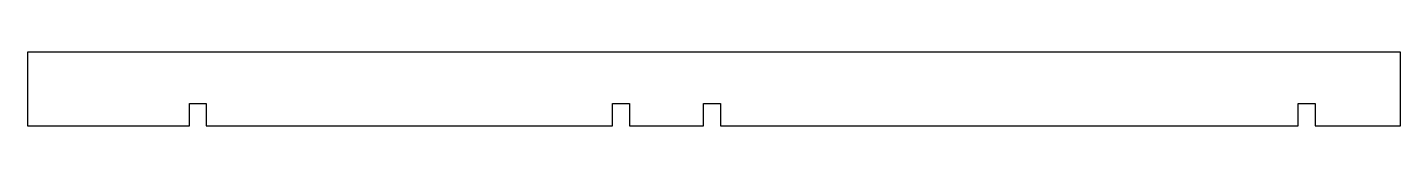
# Model space of a CAD drawing. Header units: millimetres. Extents: x -76 to 76, y -4 to 4.
import ezdxf

# ---------------------------------------------------------------- set-up
doc = ezdxf.new("R2010")
doc.units = ezdxf.units.MM
doc.layers.get('0').update_dxf_attribs({"linetype": 'CONTINUOUS'})

msp = doc.modelspace()

# ---------------------------------------------------------------- linework, layer by layer
for p, q in [((75.53, 4.07), (-75.53, 4.07)), ((-75.53, 4.07), (-75.53, -4.07)), ((75.53, -4.07), (75.53, 4.07)), ((-57.72, -4.07), (-57.72, -1.61)), ((-57.72, -1.61), (-55.87, -1.61)), ((-55.87, -1.61), (-55.87, -4.07)), ((-11.15, -4.07), (-11.15, -1.61)), ((-11.15, -1.61), (-9.3, -1.61)), ((-9.3, -1.61), (-9.3, -4.07)), ((-1.15, -4.07), (-1.15, -1.61)), ((-1.15, -1.61), (0.7, -1.61)), ((0.7, -1.61), (0.7, -4.07)), ((64.28, -4.07), (64.28, -1.61)), ((64.28, -1.61), (66.13, -1.61)), ((66.13, -1.61), (66.13, -4.07)), ((-75.53, -4.07), (-57.72, -4.07)), ((-55.87, -4.07), (-11.15, -4.07)), ((-9.3, -4.07), (-1.15, -4.07)), ((0.7, -4.07), (64.28, -4.07)), ((66.13, -4.07), (75.53, -4.07))]:
    msp.add_line(p, q)

doc.saveas('drawing.dxf')
